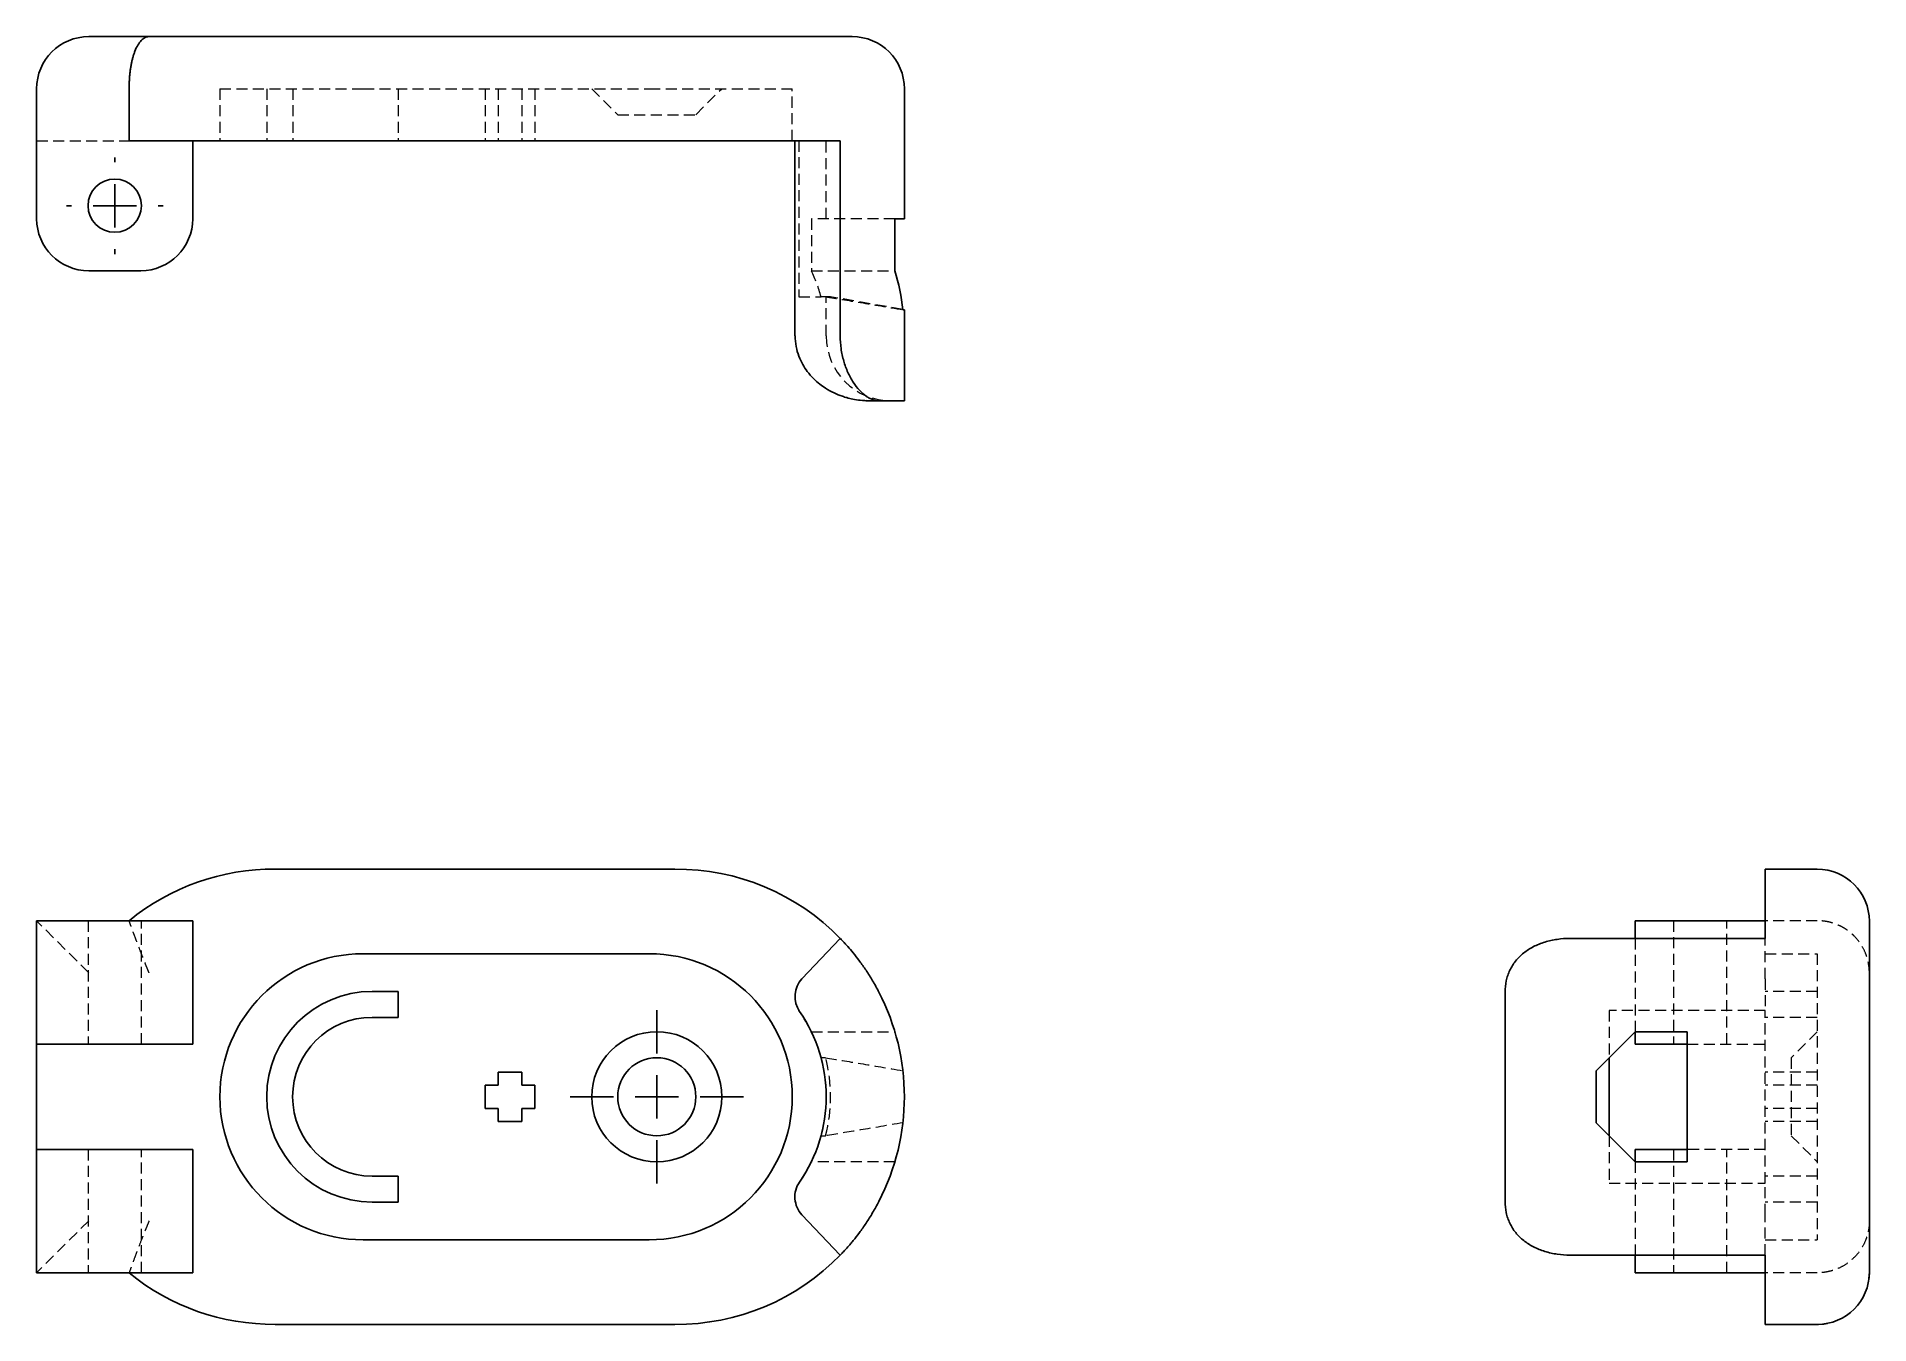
# Model space of a CAD drawing. Header units: millimetres. Extents: x 33 to 244, y 31 to 179.
import ezdxf

# ---------------------------------------------------------------- set-up
doc = ezdxf.new("R2010")
doc.units = ezdxf.units.MM
doc.linetypes.add('HIDDEN', pattern=[1.905, 1.27, -0.635])
doc.layers.add('10', color=7, linetype='Continuous')

# ---------------------------------------------------------------- blocks, each defined once
blk = doc.blocks.new('SW_CENTERMARKSYMBOL_0')
at = {"layer": '10', "color": 0}
for p, q in [((0, 5), (0, 10)), ((0, 0), (0, 2.5)), ((-5, 0), (-10, 0)), ((0, 0), (-2.5, 0)), ((0, 0), (0, -2.5)), ((0, 0), (2.5, 0)), ((5, 0), (10, 0)), ((0, -5), (0, -10))]:
    blk.add_line(p, q, dxfattribs=at)
blk = doc.blocks.new('SW_CENTERMARKSYMBOL_1')
at = {"layer": '10', "color": 0}
for p, q in [((0, 5), (0, 5.57)), ((0, 0), (0, 2.5)), ((-5, 0), (-5.57, 0)), ((0, 0), (-2.5, 0)), ((0, 0), (0, -2.5)), ((0, 0), (2.5, 0)), ((5, 0), (5.57, 0)), ((0, -5), (0, -5.57))]:
    blk.add_line(p, q, dxfattribs=at)

msp = doc.modelspace()

# ---------------------------------------------------------------- linework, layer by layer
at = {"color": 7, "linetype": 'Continuous', "lineweight": 25}
for p, q in [((45.96, 179.21), (39, 179.21)), ((60.47, 179.21), (45.96, 179.21)), ((106.57, 179.21), (60.47, 179.21)), ((127, 179.21), (106.57, 179.21)), ((33, 173.21), (33, 158.22)), ((43.65, 173.21), (43.65, 167.21)), ((133, 158.22), (133, 173.21)), ((60.5, 167.21), (43.65, 167.21)), ((50.99, 167.21), (50.99, 158.22)), ((106.55, 167.21), (60.5, 167.21)), ((125.61, 167.21), (106.55, 167.21)), ((120.38, 167.21), (120.38, 144.72)), ((125.61, 167.21), (125.61, 144.72)), ((133, 158.22), (131.91, 158.22)), ((131.91, 158.22), (131.91, 152.22)), ((44.99, 152.22), (39, 152.22)), ((133, 147.72), (132.82, 147.75)), ((132.83, 147.72), (133, 147.72)), ((133, 137.23), (133, 147.72)), ((128.96, 137.23), (128.61, 137.26)), ((128.96, 137.23), (130.06, 137.23)), ((133, 137.23), (130.06, 137.23)), ((106.55, 83.24), (60.5, 83.24)), ((238.21, 83.24), (232.21, 83.24)), ((232.21, 75.26), (232.21, 83.24)), ((33, 77.29), (33, 63.07)), ((39, 77.29), (33, 77.29)), ((44.99, 77.29), (39, 77.29)), ((50.99, 77.29), (44.99, 77.29)), ((50.99, 63.07), (50.99, 77.29)), ((217.22, 77.29), (217.22, 75.26)), ((223.22, 77.29), (217.22, 77.29)), ((232.21, 77.29), (223.22, 77.29)), ((244.21, 36.76), (244.21, 77.24)), ((125.61, 75.26), (121.2, 70.61)), ((232.21, 75.26), (209.72, 75.26)), ((70.61, 73.49), (103.59, 73.49)), ((74.65, 69.14), (71.65, 69.14)), ((74.65, 66.15), (74.65, 69.14)), ((202.23, 44.94), (202.23, 69.06)), ((71.65, 66.15), (74.65, 66.15)), ((217.22, 64.5), (212.72, 60)), ((223.22, 64.5), (217.22, 64.5)), ((217.22, 64.5), (217.22, 63.07)), ((223.22, 49.5), (223.22, 64.5)), ((33, 63.07), (39, 63.07)), ((33, 50.93), (33, 63.07)), ((39, 63.07), (44.99, 63.07)), ((44.99, 63.07), (50.99, 63.07)), ((214.22, 52.5), (214.22, 61.5)), ((217.22, 63.07), (223.22, 63.07)), ((86.2, 59.85), (86.2, 58.35)), ((88.9, 59.85), (86.2, 59.85)), ((88.9, 58.35), (88.9, 59.85)), ((212.72, 60), (212.72, 54)), ((84.7, 58.35), (84.7, 55.65)), ((86.2, 58.35), (84.7, 58.35)), ((90.4, 58.35), (88.9, 58.35)), ((90.4, 55.65), (90.4, 58.35)), ((84.7, 55.65), (86.2, 55.65)), ((86.2, 55.65), (86.2, 54.15)), ((88.9, 55.65), (90.4, 55.65)), ((88.9, 54.15), (88.9, 55.65)), ((86.2, 54.15), (88.9, 54.15)), ((212.72, 54), (217.22, 49.5)), ((33, 50.93), (33, 36.71)), ((39, 50.93), (33, 50.93)), ((44.99, 50.93), (39, 50.93)), ((50.99, 50.93), (44.99, 50.93)), ((50.99, 36.71), (50.99, 50.93)), ((217.22, 50.93), (217.22, 49.5)), ((223.22, 50.93), (217.22, 50.93)), ((223.22, 49.5), (217.22, 49.5)), ((74.65, 47.85), (71.65, 47.85)), ((74.65, 44.86), (74.65, 47.85)), ((71.65, 44.86), (74.65, 44.86)), ((121.2, 43.39), (125.61, 38.74)), ((103.59, 40.51), (70.61, 40.51)), ((232.21, 38.74), (209.72, 38.74)), ((217.22, 38.74), (217.22, 36.71)), ((232.21, 30.76), (232.21, 38.74)), ((33, 36.71), (39, 36.71)), ((39, 36.71), (44.99, 36.71)), ((44.99, 36.71), (50.99, 36.71)), ((217.22, 36.71), (223.22, 36.71)), ((232.21, 36.71), (223.22, 36.71)), ((60.5, 30.76), (106.55, 30.76)), ((232.21, 30.76), (238.21, 30.76))]:
    msp.add_line(p, q, dxfattribs=at)
at = {"color": 7, "linetype": 'HIDDEN', "lineweight": 18}
for p, q in [((54.11, 173.21), (70.61, 173.21)), ((54.11, 173.21), (54.11, 167.21)), ((59.51, 173.21), (59.51, 167.21)), ((62.51, 173.21), (62.51, 167.21)), ((70.61, 173.21), (103.59, 173.21)), ((74.65, 173.21), (74.65, 167.21)), ((84.7, 173.21), (84.7, 167.21)), ((86.2, 173.21), (86.2, 167.21)), ((88.9, 173.21), (88.9, 167.21)), ((90.4, 173.21), (90.4, 167.21)), ((96.97, 173.21), (99.97, 170.21)), ((103.59, 173.21), (120.08, 173.21)), ((108.97, 170.21), (111.96, 173.21)), ((120.08, 167.21), (120.08, 173.21)), ((99.97, 170.21), (108.97, 170.21)), ((33, 167.21), (43.65, 167.21)), ((120.85, 167.21), (120.85, 149.22)), ((124, 158.22), (124, 167.21)), ((122.29, 158.22), (122.29, 152.22)), ((131.91, 158.22), (122.29, 158.22)), ((122.29, 152.22), (131.91, 152.22)), ((120.85, 149.22), (123.41, 149.22)), ((123.92, 149.22), (123.41, 149.22)), ((124.5, 149.22), (123.92, 149.22)), ((123.99, 144.72), (123.99, 149.22)), ((132.82, 147.75), (124.5, 149.22)), ((128.57, 137.24), (128.96, 137.23)), ((238.21, 83.24), (232.21, 83.24)), ((238.21, 83.24), (238.34, 83.22)), ((39, 71.3), (33, 77.29)), ((38.92, 77.29), (38.92, 63.07)), ((45.07, 63.07), (45.07, 77.29)), ((221.64, 77.29), (221.64, 63.07)), ((227.79, 63.07), (227.79, 77.29)), ((238.21, 77.29), (232.21, 77.29)), ((217.22, 75.26), (217.22, 64.5)), ((232.21, 70.61), (232.21, 75.26)), ((232.21, 73.49), (238.21, 73.49)), ((238.21, 73.49), (238.21, 40.51)), ((232.21, 70.61), (232.21, 66.95)), ((238.21, 69.14), (232.21, 69.14)), ((214.22, 66.95), (214.22, 61.5)), ((232.21, 66.95), (214.22, 66.95)), ((232.21, 47.05), (232.21, 66.95)), ((238.21, 66.15), (232.21, 66.15)), ((122.29, 64.5), (131.91, 64.5)), ((238.21, 64.5), (235.21, 61.5)), ((123.92, 61.5), (123.41, 61.5)), ((223.22, 63.07), (232.21, 63.07)), ((235.21, 61.5), (235.21, 52.5)), ((238.21, 59.85), (232.21, 59.85)), ((238.21, 58.35), (232.21, 58.35)), ((238.21, 55.65), (232.21, 55.65)), ((238.21, 54.15), (232.21, 54.15)), ((38.92, 50.93), (38.92, 36.71)), ((45.07, 36.71), (45.07, 50.93)), ((123.41, 52.5), (123.92, 52.5)), ((214.22, 52.5), (214.22, 47.05)), ((221.64, 50.93), (221.64, 36.71)), ((232.21, 50.93), (223.22, 50.93)), ((227.79, 36.71), (227.79, 50.93)), ((235.21, 52.5), (238.21, 49.5)), ((131.91, 49.5), (122.29, 49.5)), ((217.22, 49.5), (217.22, 38.74)), ((214.22, 47.05), (232.21, 47.05)), ((238.21, 47.85), (232.21, 47.85)), ((232.21, 43.39), (232.21, 47.05)), ((238.21, 44.86), (232.21, 44.86)), ((39, 42.7), (33, 36.71)), ((232.21, 38.74), (232.21, 43.39)), ((232.21, 40.51), (238.21, 40.51)), ((238.21, 36.71), (232.21, 36.71)), ((244.14, 36.04), (244.21, 36.76)), ((238.21, 30.76), (232.21, 30.76))]:
    msp.add_line(p, q, dxfattribs=at)
at = {"color": 7, "linetype": 'Continuous', "lineweight": 25}
for centre, radius in [((42, 159.72), 3.07), ((104.47, 57), 7.5), ((104.47, 57), 4.5)]:
    msp.add_circle(centre, radius, dxfattribs=at)
for centre, radius, start, end in [((39, 173.21), 6, 90, 180), ((127, 173.21), 6, 0, 90), ((39, 158.22), 6, 180, 270), ((44.99, 158.22), 6, 270, 0), ((106.76, 144.72), 26.24, 6.5622, 16.601), ((60.28, 57), 26.24, 89.5339, 129.3336), ((106.76, 57), 26.24, 44.0928, 90.4661), ((238.21, 77.24), 6, 0, 90), ((70.61, 57), 16.49, 90, 270), ((103.59, 57), 16.49, 270, 90), ((71.65, 57), 12.14, 90, 270), ((106.76, 57), 26.24, 332.6318, 27.3682), ((71.65, 57), 9.15, 90, 270), ((106.72, 57), 17.27, 325.2636, 34.7364), ((106.76, 57), 26.24, 269.5339, 315.9072), ((60.28, 57), 26.24, 230.6664, 270.4661), ((238.21, 36.76), 6, 270, 0)]:
    msp.add_arc(centre, radius, start, end, dxfattribs=at)
at = {"color": 7, "linetype": 'HIDDEN', "lineweight": 18}
for centre, radius, start, end in [((106.76, 144.72), 17.24, 15.1209, 25.7701), ((131.49, 144.72), 7.5, 180, 270), ((106.76, 57), 17.24, 15.1209, 35.2277), ((106.76, 57), 17.24, 344.8791, 15.1209), ((106.76, 57), 17.74, 345.3089, 14.6911), ((106.76, 57), 17.24, 324.7723, 344.8791)]:
    msp.add_arc(centre, radius, start, end, dxfattribs=at)
at = {"color": 7, "linetype": 'Continuous', "lineweight": 25}
for points, knots in [([(45.96, 179.21), (45.92, 179.21), (45.86, 179.21), (45.77, 179.19), (45.67, 179.17), (45.58, 179.14), (45.45, 179.08), (45.27, 178.98), (44.99, 178.72), (44.66, 178.28), (44.38, 177.69), (44.2, 177.18), (44.08, 176.81), (43.98, 176.41), (43.9, 175.99), (43.82, 175.56), (43.76, 175.11), (43.71, 174.64), (43.68, 174.17), (43.66, 173.69), (43.65, 173.37), (43.65, 173.21)], [0, 0, 0, 0, 0.025779, 0.051218, 0.076315, 0.101067, 0.125471, 0.188852, 0.250882, 0.377359, 0.500754, 0.551611, 0.602196, 0.652527, 0.702625, 0.752516, 0.802228, 0.851796, 0.901255, 0.950643, 1, 1, 1, 1]), ([(120.41, 144.72), (120.43, 144.3), (120.48, 143.5), (120.81, 142.38), (121.25, 141.43), (121.82, 140.56), (122.48, 139.81), (123.2, 139.17), (123.99, 138.61), (124.86, 138.13), (125.69, 137.79), (126.42, 137.57), (127.1, 137.4), (127.97, 137.26), (128.61, 137.24), (128.96, 137.23)], [0, 0, 0, 0, 0.099496, 0.191404, 0.274479, 0.348962, 0.436373, 0.511312, 0.576678, 0.666491, 0.748025, 0.790523, 0.846488, 0.916292, 1, 1, 1, 1]), ([(130.06, 137.23), (129.83, 137.23), (129.59, 137.27), (129.22, 137.41), (129.1, 137.46), (128.84, 137.6), (128.71, 137.68), (128.33, 137.95), (128.07, 138.18), (127.57, 138.71), (127.33, 139.03), (126.88, 139.72), (126.67, 140.1), (126.4, 140.71), (126.31, 140.93), (126.15, 141.36), (126.08, 141.59), (125.95, 142.04), (125.89, 142.27), (125.79, 142.75), (125.74, 142.99), (125.64, 143.73), (125.61, 144.22), (125.61, 144.72)], [0, 0, 0, 0, 0.125, 0.125, 0.1875, 0.1875, 0.25, 0.25, 0.375, 0.375, 0.5, 0.5, 0.625, 0.625, 0.6875, 0.6875, 0.75, 0.75, 0.8125, 0.8125, 0.875, 0.875, 1, 1, 1, 1]), ([(130.06, 69.06), (129.83, 69.51), (129.59, 69.94), (129.22, 70.57), (129.1, 70.77), (128.84, 71.18), (128.71, 71.38), (128.33, 71.96), (128.07, 72.31), (127.57, 72.98), (127.33, 73.3), (126.88, 73.85), (126.67, 74.09), (126.4, 74.41), (126.31, 74.5), (126.15, 74.68), (126.08, 74.76), (125.95, 74.9), (125.89, 74.96), (125.79, 75.07), (125.74, 75.11), (125.64, 75.22), (125.61, 75.26), (125.61, 75.26)], [0, 0, 0, 0, 0.125, 0.125, 0.1875, 0.1875, 0.25, 0.25, 0.375, 0.375, 0.5, 0.5, 0.625, 0.625, 0.6875, 0.6875, 0.75, 0.75, 0.8125, 0.8125, 0.875, 0.875, 1, 1, 1, 1]), ([(202.23, 69.06), (202.23, 69.51), (202.27, 69.94), (202.41, 70.57), (202.46, 70.77), (202.6, 71.18), (202.68, 71.38), (202.95, 71.96), (203.18, 72.31), (203.71, 72.98), (204.03, 73.3), (204.72, 73.85), (205.1, 74.09), (205.71, 74.41), (205.93, 74.5), (206.36, 74.68), (206.59, 74.76), (207.04, 74.9), (207.27, 74.96), (207.75, 75.07), (207.99, 75.11), (208.73, 75.22), (209.22, 75.26), (209.72, 75.26)], [0, 0, 0, 0, 0.125, 0.125, 0.1875, 0.1875, 0.25, 0.25, 0.375, 0.375, 0.5, 0.5, 0.625, 0.625, 0.6875, 0.6875, 0.75, 0.75, 0.8125, 0.8125, 0.875, 0.875, 1, 1, 1, 1]), ([(121.2, 43.39), (120.97, 43.64), (120.78, 43.92), (120.5, 44.55), (120.42, 44.88), (120.36, 45.56), (120.4, 45.91), (120.58, 46.57), (120.72, 46.88), (120.92, 47.16)], [0, 0, 0, 0, 0.25, 0.25, 0.5, 0.5, 0.75, 0.75, 1, 1, 1, 1]), ([(125.61, 38.74), (125.61, 38.74), (125.64, 38.78), (125.74, 38.88), (125.78, 38.93), (125.89, 39.03), (125.94, 39.1), (126.14, 39.31), (126.3, 39.48), (126.58, 39.8), (126.67, 39.91), (126.88, 40.16), (126.99, 40.29), (127.33, 40.7), (127.57, 41), (128.07, 41.68), (128.32, 42.04), (128.71, 42.62), (128.83, 42.81), (129.09, 43.22), (129.22, 43.43), (129.59, 44.06), (129.83, 44.49), (130.06, 44.94)], [0, 0, 0, 0, 0.125, 0.125, 0.1875, 0.1875, 0.25, 0.25, 0.375, 0.375, 0.4375, 0.4375, 0.5, 0.5, 0.625, 0.625, 0.75, 0.75, 0.8125, 0.8125, 0.875, 0.875, 1, 1, 1, 1]), ([(209.72, 38.74), (209.22, 38.74), (208.73, 38.78), (208, 38.88), (207.76, 38.93), (207.29, 39.03), (207.05, 39.1), (206.36, 39.31), (205.93, 39.48), (205.31, 39.8), (205.11, 39.91), (204.73, 40.16), (204.55, 40.29), (204.03, 40.7), (203.72, 41), (203.18, 41.68), (202.95, 42.04), (202.68, 42.62), (202.6, 42.81), (202.47, 43.22), (202.41, 43.43), (202.27, 44.06), (202.23, 44.49), (202.23, 44.94)], [0, 0, 0, 0, 0.125, 0.125, 0.1875, 0.1875, 0.25, 0.25, 0.375, 0.375, 0.4375, 0.4375, 0.5, 0.5, 0.625, 0.625, 0.75, 0.75, 0.8125, 0.8125, 0.875, 0.875, 1, 1, 1, 1])]:
    msp.add_open_spline(points, degree=3, knots=knots, dxfattribs=at)
at = {"color": 7, "linetype": 'HIDDEN', "lineweight": 18}
for points, knots in [([(123.92, 149.22), (125.16, 149.02), (126.49, 148.8), (129.43, 148.3), (131.04, 148.03), (132.83, 147.72)], [0, 0, 0, 0, 0.5, 0.5, 1, 1, 1, 1]), ([(45.96, 71.3), (45.92, 71.37), (45.86, 71.53), (45.77, 71.76), (45.67, 71.98), (45.58, 72.21), (45.45, 72.54), (45.27, 72.98), (44.99, 73.71), (44.66, 74.57), (44.38, 75.31), (44.2, 75.8), (44.08, 76.1), (43.98, 76.38), (43.9, 76.62), (43.82, 76.82), (43.76, 76.99), (43.71, 77.13), (43.68, 77.22), (43.66, 77.28), (43.65, 77.29), (43.65, 77.29)], [0, 0, 0, 0, 0.025779, 0.051218, 0.076315, 0.101067, 0.125471, 0.188852, 0.250882, 0.377359, 0.500754, 0.551611, 0.602196, 0.652527, 0.702625, 0.752516, 0.802228, 0.851796, 0.901255, 0.950643, 1, 1, 1, 1]), ([(244.21, 71.3), (244.21, 71.37), (244.21, 71.53), (244.19, 71.76), (244.17, 71.98), (244.14, 72.21), (244.08, 72.54), (243.98, 72.98), (243.72, 73.71), (243.28, 74.57), (242.69, 75.31), (242.18, 75.8), (241.81, 76.1), (241.41, 76.38), (240.99, 76.62), (240.56, 76.82), (240.11, 76.99), (239.64, 77.13), (239.17, 77.22), (238.69, 77.28), (238.37, 77.29), (238.21, 77.29)], [0, 0, 0, 0, 0.025779, 0.051218, 0.076315, 0.101067, 0.125471, 0.188852, 0.250882, 0.377359, 0.500754, 0.551611, 0.602196, 0.652527, 0.702625, 0.752516, 0.802228, 0.851796, 0.901255, 0.950643, 1, 1, 1, 1]), ([(123.92, 61.5), (125.16, 61.3), (126.49, 61.07), (129.43, 60.58), (131.04, 60.31), (132.83, 60)], [0, 0, 0, 0, 0.5, 0.5, 1, 1, 1, 1]), ([(132.83, 54), (131.04, 53.69), (129.43, 53.42), (126.49, 52.93), (125.16, 52.7), (123.92, 52.5)], [0, 0, 0, 0, 0.5, 0.5, 1, 1, 1, 1]), ([(45.96, 42.7), (45.92, 42.62), (45.86, 42.46), (45.76, 42.22), (45.67, 42), (45.58, 41.78), (45.44, 41.45), (45.27, 41.01), (44.98, 40.28), (44.65, 39.42), (44.41, 38.78), (44.2, 38.21), (44.01, 37.69), (43.85, 37.24), (43.76, 37), (43.71, 36.87), (43.68, 36.77), (43.66, 36.72), (43.65, 36.71), (43.65, 36.71)], [0, 0, 0, 0, 0.027261, 0.053442, 0.078544, 0.102568, 0.125512, 0.190175, 0.250966, 0.380572, 0.50092, 0.511926, 0.636304, 0.75591, 0.805279, 0.854335, 0.903115, 0.951658, 1, 1, 1, 1]), ([(244.21, 42.7), (244.21, 42.62), (244.21, 42.46), (244.19, 42.22), (244.17, 42), (244.14, 41.78), (244.08, 41.45), (243.97, 41.01), (243.72, 40.28), (243.28, 39.42), (242.77, 38.78), (242.2, 38.21), (241.57, 37.69), (240.74, 37.24), (240.08, 37), (239.62, 36.87), (239.15, 36.77), (238.68, 36.72), (238.37, 36.71), (238.21, 36.71)], [0, 0, 0, 0, 0.027261, 0.053442, 0.078544, 0.102568, 0.125512, 0.190175, 0.250966, 0.380572, 0.50092, 0.511926, 0.636304, 0.75591, 0.805279, 0.854335, 0.903115, 0.951658, 1, 1, 1, 1]), ([(238.21, 30.76), (238.61, 30.77), (239.03, 30.77), (239.42, 30.89), (239.44, 30.9)], [0, 0, 0, 0, 0.9462698, 1, 1, 1, 1])]:
    msp.add_open_spline(points, degree=3, knots=knots, dxfattribs=at)
at = {"color": 7, "linetype": 'Continuous', "lineweight": 25}
msp.add_open_spline([(121.2, 70.61), (120.27, 69.62), (120.14, 67.96), (120.92, 66.84)], degree=3, dxfattribs=at)

# ---------------------------------------------------------------- block references
at = {"layer": '10'}
for name, p in [('SW_CENTERMARKSYMBOL_1', (42, 159.72)), ('SW_CENTERMARKSYMBOL_0', (104.47, 57))]:
    msp.add_blockref(name, p, dxfattribs=at)

doc.saveas('drawing.dxf')
